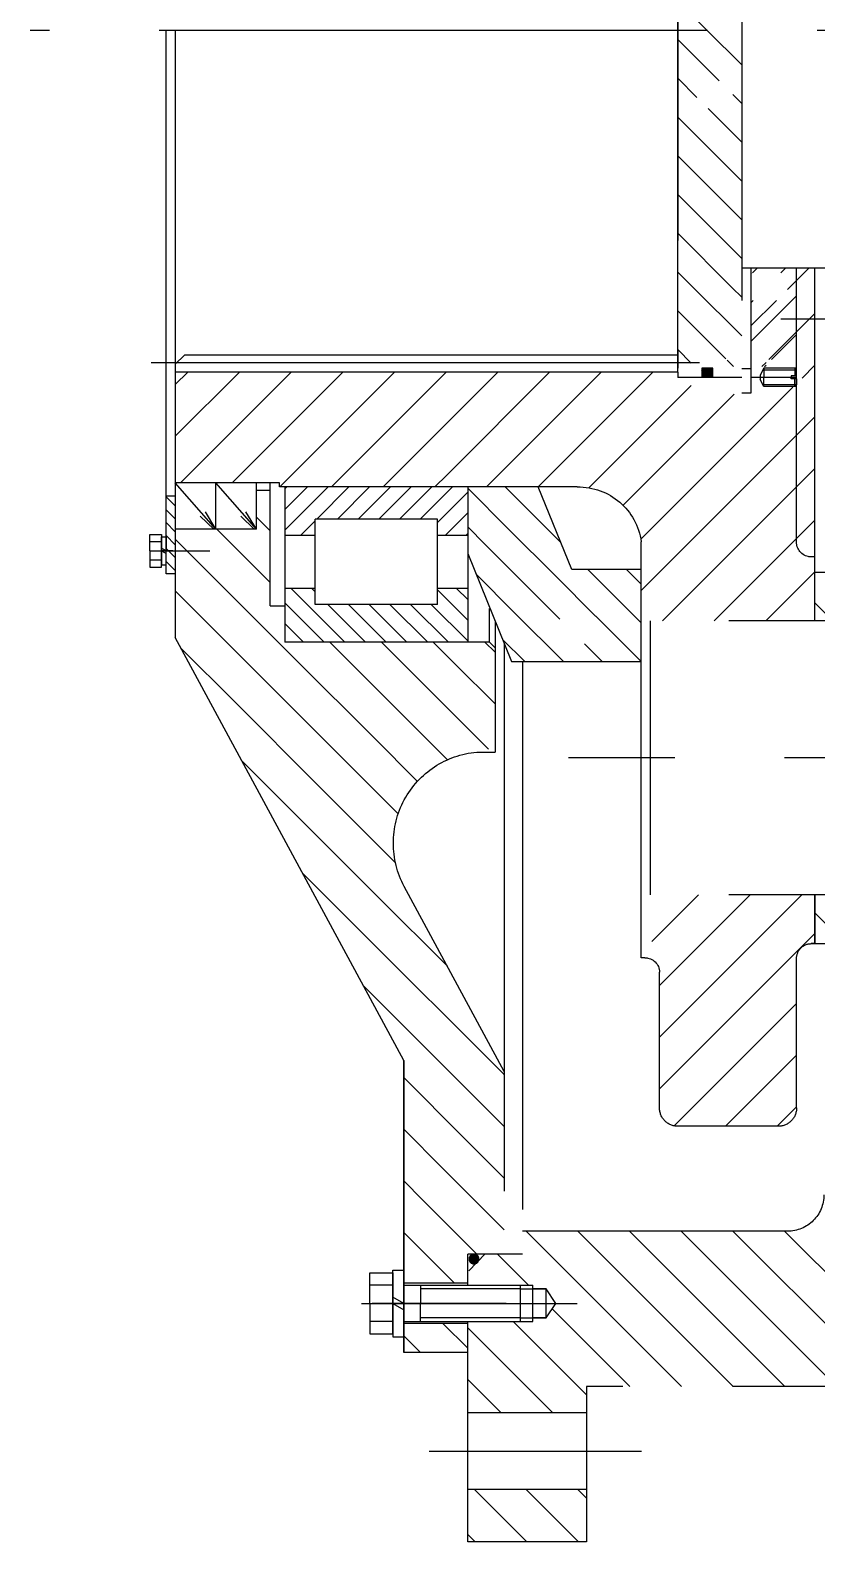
# Model space of a CAD drawing. Header units: millimetres. Extents: x 0 to 12600, y -349 to 8910.
# Drawn here: x 1068 to 1499, y 4585 to 5412 of the extents above; entities that cross this region are included whole.
import ezdxf

# ---------------------------------------------------------------- set-up
doc = ezdxf.new("R2010")
doc.units = ezdxf.units.MM
doc.header["$LTSCALE"] = 300
doc.linetypes.add('G', pattern=[2, 1.25, -0.25, 0.25, -0.25])
doc.linetypes.add('K', pattern=[2.5, 1.25, -0.25, 0.25, -0.25, 0.25, -0.25])
for name, color, linetype in [('01', 7, 'Continuous'), ('05', 142, 'G'), ('07', 6, 'K')]:
    doc.layers.add(name, color=color, linetype=linetype)

# ---------------------------------------------------------------- blocks, each defined once
blk = doc.blocks.new('FDSDSDFG')
at = {"layer": '05', "color": 142, "linetype": 'G', "ltscale": 0.8}
blk.add_line((-2937.48, 14554.18), (-2937.48, 13703.57), dxfattribs=at)
at = {"layer": '07', "color": 6, "linetype": 'K', "ltscale": 0.8}
for p, q in [((-3095.35, 14114.32), (-3095.35, 14701.67)), ((-3335.78, 14536.36), (-3335.78, 13998.06)), ((-3679.98, 14507.96), (-3679.98, 14007.96)), ((-3679.98, 14507.96), (-3679.98, 14007.96)), ((-3410.78, 14505.96), (-3410.78, 14037.96)), ((-3260.78, 14505.96), (-3260.78, 14037.96)), ((-3562.48, 14453.44), (-3562.48, 14116.81)), ((-3437.51, 14132.96), (-3437.51, 14151.88)), ((-3437.51, 14130.96), (-3437.51, 14151.88)), ((-3234.05, 14132.96), (-3234.05, 14151.88)), ((-3234.05, 14132.96), (-3234.05, 14151.88)), ((-3067.63, 14139.96), (-3067.63, 14092.96)), ((-3437.51, 14132.96), (-3410.78, 14132.96)), ((-3410.78, 14132.96), (-3437.51, 14132.96)), ((-3437.51, 14132.96), (-3410.78, 14132.96)), ((-3437.51, 14132.96), (-3437.51, 14130.96)), ((-3260.78, 14132.96), (-3225.75, 14132.96)), ((-3260.78, 14132.96), (-3234.05, 14132.96)), ((-3225.75, 14132.96), (-3225.75, 14130.96)), ((-3225.75, 14132.96), (-3067.63, 14132.96)), ((-3527.48, 14122.96), (-3445.51, 14122.96)), ((-3217.83, 14122.96), (-3067.63, 14122.96)), ((-3131.48, 14122.96), (-3132.48, 14121.96)), ((-3132.48, 14122.96), (-3132.48, 14105.12)), ((-3132.48, 14121.96), (-3128.28, 14121.96)), ((-3128.28, 14122.96), (-3131.48, 14122.96)), ((-3131.48, 14122.96), (-3131.48, 14104.55)), ((-3128.28, 14122.96), (-3128.28, 14119.96)), ((-3128.28, 14119.96), (-3127.48, 14119.96)), ((-3127.48, 14122.96), (-3127.48, 14102.96)), ((-3126.68, 14119.96), (-3127.48, 14119.96)), ((-3126.68, 14122.96), (-3126.68, 14119.96)), ((-3126.68, 14122.96), (-3123.48, 14122.96)), ((-3122.48, 14121.96), (-3126.68, 14121.96)), ((-3123.48, 14122.96), (-3123.48, 14104.55)), ((-3123.48, 14122.96), (-3122.48, 14121.96)), ((-3122.48, 14122.96), (-3122.48, 14105.12)), ((-3594.98, 14117.96), (-3594.98, 13972.96)), ((-3537.48, 14112.96), (-3537.48, 14057.96)), ((-3132.48, 14105.12), (-3127.48, 14105.12)), ((-3132.48, 14105.12), (-3128.73, 14102.96)), ((-3126.23, 14102.96), (-3128.73, 14102.96)), ((-3122.48, 14105.12), (-3127.48, 14105.12)), ((-3127.48, 14103.72), (-3127.48, 14097.96)), ((-3122.48, 14105.12), (-3126.23, 14102.96)), ((-3067.63, 14097.96), (-3136.06, 14097.96)), ((-3136.06, 14097.96), (-3136.06, 14092.96)), ((-3122.88, 14097.96), (-3122.88, 14092.96)), ((-2785.4, 14092.96), (-3136.06, 14092.96)), ((-3127.48, 14092.96), (-3127.48, 14057.96)), ((-3127.48, 14077.12), (-3122.48, 14077.12)), ((-3122.48, 14077.12), (-3122.48, 14071.12)), ((-3122.48, 14071.12), (-3127.48, 14071.12)), ((-3119.48, 14069.78), (-3119.48, 13767.25)), ((-3124.63, 14057.96), (-3127.48, 14057.96)), ((-3124.63, 14057.96), (-3124.63, 13782.96)), ((-3124.63, 14057.96), (-2747.48, 14057.96)), ((-2752.48, 14057.96), (-3122.48, 14057.96)), ((-3115.28, 14057.96), (-3115.28, 13787.96)), ((-3527.48, 14047.96), (-3453.21, 14047.96)), ((-3715.48, 14038.1), (-3715.48, 13921.8)), ((-3445.21, 14039.96), (-3445.21, 14037.96)), ((-3445.21, 14037.96), (-3217.48, 14037.96)), ((-3410.78, 14042.96), (-3260.78, 14042.96)), ((-3283.05, 13967.01), (-3283.05, 14037.96)), ((-3232.63, 14037.96), (-3232.63, 13999.91)), ((-3764.98, 14007.96), (-3764.98, 13942.96)), ((-3679.98, 14007.96), (-3764.98, 14007.96)), ((-3736.38, 14007.96), (-3736.38, 13942.96)), ((-3694.38, 14007.96), (-3694.38, 13942.96)), ((-3187.48, 14002.96), (-3187.48, 13839.96)), ((-3634.46, 13887.39), (-3634.46, 13971.51)), ((-3634.46, 13887.39), (-3634.46, 13971.51)), ((-3283.05, 13972.96), (-3607.48, 13972.96)), ((-3283.05, 13972.96), (-3607.48, 13972.96)), ((-3607.48, 13972.96), (-3607.48, 13942.96)), ((-3607.48, 13972.96), (-3607.48, 13942.96)), ((-3607.48, 13972.96), (-3607.48, 13942.96)), ((-3634.46, 13964.06), (-3634.46, 13891.87)), ((-3634.46, 13964.06), (-3634.46, 13891.87)), ((-3273.09, 13962.96), (-3607.48, 13962.96)), ((-3507.48, 13962.96), (-3406.24, 13908.28)), ((-3634.46, 13958.04), (-3634.46, 13890.66)), ((-3332.66, 13947.96), (-3332.66, 13957.96)), ((-3260.8, 13957.96), (-3332.66, 13957.96)), ((-3275.48, 13957.96), (-3272.48, 13954.96)), ((-3272.48, 13954.96), (-3272.48, 13842.96)), ((-3764.98, 13942.96), (-3644.46, 13942.96)), ((-3661.44, 13942.96), (-3661.44, 13907.96)), ((-3661.44, 13942.96), (-3661.44, 13907.96)), ((-3624.46, 13942.96), (-3607.48, 13942.96)), ((-3187.48, 13942.96), (-3272.48, 13942.96)), ((-3251.85, 13923.07), (-3271.74, 13942.96)), ((-3243.85, 13926.38), (-3260.43, 13942.96)), ((-3242.98, 13936.82), (-3249.11, 13942.96)), ((-3242.98, 13942.96), (-3242.98, 13926.38)), ((-3213.98, 13942.96), (-3213.98, 13926.38)), ((-3213.98, 13930.71), (-3201.72, 13942.96)), ((-3213.98, 13942.02), (-3213.04, 13942.96)), ((-3206.99, 13926.38), (-3190.41, 13942.96)), ((-3251.85, 13911.75), (-3272.48, 13932.38)), ((-3205.11, 13916.95), (-3187.48, 13934.58)), ((-3251.85, 13900.44), (-3272.48, 13921.07)), ((-3251.85, 13926.38), (-3251.85, 13859.53)), ((-3251.85, 13926.38), (-3205.11, 13926.38)), ((-3205.11, 13926.38), (-3205.11, 13859.53)), ((-3205.11, 13905.64), (-3187.48, 13923.26)), ((-3205.11, 13894.32), (-3187.48, 13911.95)), ((-3661.44, 13907.96), (-3501.44, 13907.96)), ((-3501.44, 13907.96), (-3661.44, 13907.96)), ((-3501.44, 13907.96), (-3269.98, 13782.96)), ((-3251.85, 13889.12), (-3272.48, 13909.75)), ((-3251.85, 13877.81), (-3272.48, 13898.44)), ((-3205.11, 13883.01), (-3187.48, 13900.64)), ((-3251.85, 13866.5), (-3272.48, 13887.12)), ((-3205.11, 13871.69), (-3187.48, 13889.32)), ((-3242.98, 13846.31), (-3272.48, 13875.81)), ((-3205.11, 13860.38), (-3187.48, 13878.01)), ((-3250.94, 13842.96), (-3272.48, 13864.5)), ((-3211.21, 13842.96), (-3187.48, 13866.7)), ((-3251.85, 13859.53), (-3205.11, 13859.53)), ((-3242.98, 13857.62), (-3244.89, 13859.53)), ((-3242.98, 13859.53), (-3242.98, 13842.96)), ((-3213.98, 13859.53), (-3213.98, 13842.96)), ((-3213.98, 13851.51), (-3205.95, 13859.53)), ((-3199.9, 13842.96), (-3187.48, 13855.38)), ((-3262.25, 13842.96), (-3272.48, 13853.18)), ((-3187.48, 13842.96), (-3272.48, 13842.96)), ((-3188.59, 13842.96), (-3187.48, 13844.07)), ((-3252.48, 13834.96), (-3185.13, 13834.96)), ((-3189.48, 13834.96), (-3189.48, 13827.36)), ((-3189.48, 13827.96), (-3189.48, 13827.36)), ((-3115.28, 13787.96), (-3120.28, 13782.96)), ((-3119.48, 13792.96), (-3119.48, 13782.96)), ((-3123.73, 13782.96), (-3269.98, 13782.96)), ((-2937.48, 13782.96), (-3269.98, 13782.96)), ((-3234.98, 13782.96), (-3234.98, 13777.96)), ((-3222.48, 13781.58), (-3222.48, 13775.58)), ((-3222.48, 13781.58), (-3222.48, 13775.58)), ((-3192.48, 13782.96), (-3192.48, 13777.96)), ((-3234.98, 13777.96), (-2937.48, 13777.96))]:
    blk.add_line(p, q, dxfattribs=at)
at = {"layer": '07', "color": 6, "linetype": 'K'}
for p, q in [((-3594.98, 14116.42), (-3679.98, 14201.42)), ((-3594.98, 14088.14), (-3679.98, 14173.14)), ((-3594.98, 14059.86), (-3679.98, 14144.86)), ((-3420.59, 14132.96), (-3437.51, 14149.87)), ((-3250.89, 14132.96), (-3260.78, 14142.85)), ((-3516.99, 14047.96), (-3431.99, 14132.96)), ((-3260.78, 14049.62), (-3177.44, 14132.96)), ((-3260.78, 14077.9), (-3205.72, 14132.96)), ((-3260.78, 14106.19), (-3234, 14132.96)), ((-3244.15, 14037.96), (-3149.15, 14132.96)), ((-3127.87, 14125.96), (-3120.87, 14132.96)), ((-3117.75, 14107.79), (-3092.58, 14132.96)), ((-3079.28, 14117.98), (-3067.63, 14129.63)), ((-3537.48, 14084.04), (-3498.56, 14122.96)), ((-3537.48, 14112.33), (-3526.85, 14122.96)), ((-3537.28, 14055.96), (-3470.28, 14122.96)), ((-3488.71, 14047.96), (-3410.78, 14125.89)), ((-3216.08, 14037.74), (-3132.92, 14120.91)), ((-3117.75, 14109.26), (-3104.04, 14122.96)), ((-3107.83, 14097.96), (-3082.83, 14122.96)), ((-3594.98, 14031.57), (-3679.98, 14116.57)), ((-3099.3, 14097.96), (-3085.36, 14111.9)), ((-3070.19, 14114.39), (-3067.63, 14116.95)), ((-3121.55, 14105.45), (-3120.74, 14106.26)), ((-3121.55, 14103.99), (-3119.28, 14106.26)), ((-3460.43, 14047.96), (-3410.78, 14097.61)), ((-3086.62, 14097.96), (-3085.36, 14099.22)), ((-3071.01, 14097.96), (-3070.68, 14098.29)), ((-3070.19, 14098.79), (-3067.63, 14101.35)), ((-3594.98, 14003.29), (-3679.98, 14088.29)), ((-3197.51, 14028.03), (-3136.72, 14088.82)), ((-3118.1, 14085.02), (-3121.55, 14088.48)), ((-3078.64, 14066.78), (-3104.82, 14092.96)), ((-3078.45, 14087.8), (-3083.61, 14092.96)), ((-3048.61, 14057.96), (-3078.45, 14087.8)), ((-3027.39, 14057.96), (-3062.39, 14092.96)), ((-3006.18, 14057.96), (-3041.18, 14092.96)), ((-2984.97, 14057.96), (-3019.97, 14092.96)), ((-2980.3, 14074.5), (-2998.75, 14092.96)), ((-2972.67, 14088.08), (-2977.54, 14092.96)), ((-2937.48, 14074.11), (-2956.33, 14092.96)), ((-3127.48, 14072.23), (-3122.58, 14077.12)), ((-3127.48, 14072.37), (-3122.73, 14077.12)), ((-3127.48, 14072.51), (-3122.87, 14077.12)), ((-3127.48, 14072.66), (-3123.01, 14077.12)), ((-3127.48, 14072.8), (-3123.15, 14077.12)), ((-3127.48, 14072.94), (-3123.29, 14077.12)), ((-3127.48, 14073.08), (-3123.43, 14077.12)), ((-3127.48, 14073.22), (-3123.57, 14077.12)), ((-3127.48, 14073.36), (-3123.72, 14077.12)), ((-3127.48, 14073.5), (-3123.86, 14077.12)), ((-3127.48, 14073.65), (-3124, 14077.12)), ((-3127.48, 14073.79), (-3124.14, 14077.12)), ((-3127.48, 14073.93), (-3124.28, 14077.12)), ((-3127.48, 14074.07), (-3124.42, 14077.12)), ((-3127.48, 14074.21), (-3124.56, 14077.12)), ((-3127.48, 14074.35), (-3124.71, 14077.12)), ((-3127.48, 14074.49), (-3124.85, 14077.12)), ((-3127.48, 14074.64), (-3124.99, 14077.12)), ((-3127.48, 14074.78), (-3125.13, 14077.12)), ((-3127.48, 14074.92), (-3125.27, 14077.12)), ((-3127.48, 14075.06), (-3125.41, 14077.12)), ((-3127.48, 14075.2), (-3125.55, 14077.12)), ((-3127.48, 14075.34), (-3125.7, 14077.12)), ((-3127.48, 14075.48), (-3125.84, 14077.12)), ((-3127.48, 14075.63), (-3125.98, 14077.12)), ((-3127.48, 14075.77), (-3126.12, 14077.12)), ((-3127.48, 14075.91), (-3126.26, 14077.12)), ((-3127.48, 14076.05), (-3126.4, 14077.12)), ((-3127.48, 14076.19), (-3126.54, 14077.12)), ((-3127.48, 14076.33), (-3126.69, 14077.12)), ((-3127.48, 14076.47), (-3126.83, 14077.12)), ((-3127.48, 14076.62), (-3126.97, 14077.12)), ((-3127.48, 14076.76), (-3127.11, 14077.12)), ((-3127.48, 14076.9), (-3127.25, 14077.12)), ((-3127.48, 14077.04), (-3127.39, 14077.12)), ((-3127.48, 14072.09), (-3122.48, 14077.09)), ((-3127.48, 14071.95), (-3122.48, 14076.95)), ((-3127.48, 14071.81), (-3122.48, 14076.81)), ((-3127.48, 14071.67), (-3122.48, 14076.67)), ((-3091.03, 14057.96), (-3117.36, 14084.28)), ((-2942.54, 14057.96), (-2965.13, 14080.55)), ((-3436.35, 14043.75), (-3410.78, 14069.32)), ((-3127.48, 14071.52), (-3122.48, 14076.52)), ((-3127.48, 14071.38), (-3122.48, 14076.38)), ((-3127.48, 14071.24), (-3122.48, 14076.24)), ((-3127.45, 14071.12), (-3122.48, 14076.1)), ((-3127.31, 14071.12), (-3122.48, 14075.96)), ((-3127.17, 14071.12), (-3122.48, 14075.82)), ((-3127.03, 14071.12), (-3122.48, 14075.68)), ((-3126.89, 14071.12), (-3122.48, 14075.53)), ((-3126.75, 14071.12), (-3122.48, 14075.39)), ((-3126.6, 14071.12), (-3122.48, 14075.25)), ((-3126.46, 14071.12), (-3122.48, 14075.11)), ((-3126.32, 14071.12), (-3122.48, 14074.97)), ((-3126.18, 14071.12), (-3122.48, 14074.83)), ((-3126.04, 14071.12), (-3122.48, 14074.69)), ((-3125.9, 14071.12), (-3122.48, 14074.54)), ((-3125.76, 14071.12), (-3122.48, 14074.4)), ((-3125.61, 14071.12), (-3122.48, 14074.26)), ((-3125.47, 14071.12), (-3122.48, 14074.12)), ((-3125.33, 14071.12), (-3122.48, 14073.98)), ((-3125.19, 14071.12), (-3122.48, 14073.84)), ((-3125.05, 14071.12), (-3122.48, 14073.7)), ((-3124.91, 14071.12), (-3122.48, 14073.55)), ((-3124.77, 14071.12), (-3122.48, 14073.41)), ((-3124.62, 14071.12), (-3122.48, 14073.27)), ((-3124.48, 14071.12), (-3122.48, 14073.13)), ((-3124.34, 14071.12), (-3122.48, 14072.99)), ((-3124.2, 14071.12), (-3122.48, 14072.85)), ((-3124.06, 14071.12), (-3122.48, 14072.71)), ((-3123.92, 14071.12), (-3122.48, 14072.56)), ((-3123.78, 14071.12), (-3122.48, 14072.42)), ((-3123.63, 14071.12), (-3122.48, 14072.28)), ((-3123.49, 14071.12), (-3122.48, 14072.14)), ((-3123.35, 14071.12), (-3122.48, 14072)), ((-3123.21, 14071.12), (-3122.48, 14071.86)), ((-3123.07, 14071.12), (-3122.48, 14071.72)), ((-3122.93, 14071.12), (-3122.48, 14071.57)), ((-3122.79, 14071.12), (-3122.48, 14071.43)), ((-3122.64, 14071.12), (-3122.48, 14071.29)), ((-3122.5, 14071.12), (-3122.48, 14071.15)), ((-2963.75, 14057.96), (-2974.19, 14068.39)), ((-2921.33, 14057.96), (-2937.48, 14074.11)), ((-3175.79, 14021.47), (-3131.93, 14065.33)), ((-3112.25, 14057.96), (-3119.62, 14065.33)), ((-3069.82, 14057.96), (-3078.64, 14066.78)), ((-3594.98, 13975), (-3679.98, 14060)), ((-3145.04, 14023.93), (-3124.63, 14044.35)), ((-3258.27, 14013.06), (-3283.05, 14037.84)), ((-3232.63, 14008.64), (-3261.95, 14037.96)), ((-3232.63, 14029.85), (-3240.74, 14037.96)), ((-3637.45, 13989.19), (-3679.98, 14031.72)), ((-3187.94, 14009.32), (-3175.79, 14021.47)), ((-3187.48, 13981.5), (-3145.04, 14023.93)), ((-3273.37, 14006.95), (-3283.05, 14016.63)), ((-3236.17, 13990.97), (-3258.2, 14012.99)), ((-3162.99, 13977.7), (-3124.63, 14016.06)), ((-3736.38, 13974.98), (-3764.98, 14003.58)), ((-3736.38, 14003.27), (-3741.07, 14007.96)), ((-3644.46, 13967.92), (-3684.5, 14007.96)), ((-3634.46, 13884.89), (-3634.46, 14002.82)), ((-3634.46, 13884.89), (-3634.46, 14002.82)), ((-3256.12, 13968.48), (-3283.05, 13995.42)), ((-3232.63, 13999.91), (-3187.48, 13981.54)), ((-3202.6, 13978.6), (-3217.91, 13993.92)), ((-3647.78, 13942.96), (-3694.38, 13989.55)), ((-3642.46, 13985.86), (-3634.46, 13991.17)), ((-3642.46, 13985.86), (-3642.46, 13978.66)), ((-3642.46, 13971.96), (-3642.46, 13985.86)), ((-3642.46, 13985.86), (-3626.46, 13985.86)), ((-3634.46, 13991.17), (-3626.46, 13985.86)), ((-3626.46, 13985.86), (-3626.46, 13978.91)), ((-3626.46, 13971.96), (-3626.46, 13985.86)), ((-3246.15, 13979.73), (-3259.79, 13993.37)), ((-3210.76, 13965.55), (-3236.17, 13990.97)), ((-3180.94, 13931.47), (-3124.63, 13987.78)), ((-3644.46, 13971.96), (-3644.46, 13978.66)), ((-3644.46, 13978.66), (-3624.46, 13978.66)), ((-3624.46, 13971.96), (-3624.46, 13978.66)), ((-3218.92, 13952.5), (-3246.15, 13979.73)), ((-3187.48, 13963.48), (-3202.6, 13978.6)), ((-3187.48, 13953.21), (-3162.99, 13977.7)), ((-3736.38, 13946.7), (-3764.98, 13975.3)), ((-3644.46, 13907.96), (-3644.46, 13971.96)), ((-3644.46, 13971.96), (-3624.46, 13971.96)), ((-3642.46, 13971.96), (-3642.46, 13917.23)), ((-3626.46, 13971.96), (-3626.46, 13917.23)), ((-3607.48, 13959.22), (-3624.46, 13976.2)), ((-3624.46, 13907.96), (-3624.46, 13971.96)), ((-3270.93, 13962.08), (-3283.05, 13974.2)), ((-3676.07, 13942.96), (-3694.38, 13961.27)), ((-3594.13, 13962.96), (-3560.57, 13929.39)), ((-3565.85, 13962.96), (-3543.44, 13940.55)), ((-3537.56, 13962.96), (-3526.31, 13951.7)), ((-3509.28, 13962.96), (-3509.18, 13962.86)), ((-3509.18, 13962.86), (-3428.4, 13882.08)), ((-3223.93, 13942.96), (-3283.05, 13967.01)), ((-3235.16, 13947.53), (-3256.12, 13968.48)), ((-3188.17, 13942.96), (-3210.76, 13965.55)), ((-3331.01, 13954.4), (-3297.95, 13921.33)), ((-3306.29, 13957.96), (-3284.65, 13936.32)), ((-3278, 13957.96), (-3272.48, 13952.43)), ((-3272.48, 13954.96), (-3253.95, 13954.96)), ((-3209.38, 13942.96), (-3218.92, 13952.5)), ((-3187.48, 13896.64), (-3124.63, 13959.49)), ((-3760.92, 13942.96), (-3764.98, 13947.01)), ((-3634.46, 13886.39), (-3634.46, 13945.51)), ((-3607.31, 13952.45), (-3616.71, 13943.6)), ((-3610.02, 13943.73), (-3612.8, 13946.52)), ((-3610.16, 13943.73), (-3612.8, 13946.38)), ((-3610.31, 13943.74), (-3612.8, 13946.23)), ((-3609.89, 13943.74), (-3612.79, 13946.65)), ((-3609.76, 13943.76), (-3612.78, 13946.78)), ((-3610.46, 13943.75), (-3612.78, 13946.08)), ((-3609.64, 13943.78), (-3612.76, 13946.9)), ((-3610.63, 13943.78), (-3612.76, 13945.91)), ((-3609.52, 13943.8), (-3612.73, 13947.02)), ((-3610.81, 13943.82), (-3612.72, 13945.73)), ((-3609.41, 13943.83), (-3612.7, 13947.13)), ((-3609.3, 13943.86), (-3612.67, 13947.24)), ((-3611.02, 13943.88), (-3612.65, 13945.52)), ((-3609.2, 13943.9), (-3612.64, 13947.34)), ((-3609.1, 13943.94), (-3612.59, 13947.44)), ((-3611.26, 13943.98), (-3612.56, 13945.28)), ((-3609, 13943.98), (-3612.54, 13947.53)), ((-3608.9, 13944.03), (-3612.47, 13947.6)), ((-3608.81, 13944.08), (-3612.39, 13947.67)), ((-3611.57, 13944.15), (-3612.39, 13944.97)), ((-3608.72, 13944.13), (-3612.32, 13947.74)), ((-3608.64, 13944.19), (-3612.25, 13947.8)), ((-3608.55, 13944.24), (-3612.18, 13947.87)), ((-3608.47, 13944.3), (-3612.1, 13947.94)), ((-3608.4, 13944.37), (-3612.03, 13948.01)), ((-3608.32, 13944.43), (-3611.96, 13948.08)), ((-3608.25, 13944.5), (-3611.88, 13948.15)), ((-3608.18, 13944.58), (-3611.81, 13948.22)), ((-3608.11, 13944.65), (-3611.74, 13948.28)), ((-3608.05, 13944.73), (-3611.67, 13948.35)), ((-3607.98, 13944.81), (-3611.59, 13948.42)), ((-3607.93, 13944.89), (-3611.52, 13948.49)), ((-3607.87, 13944.97), (-3611.45, 13948.56)), ((-3607.82, 13945.06), (-3611.37, 13948.63)), ((-3607.77, 13945.15), (-3611.3, 13948.7)), ((-3607.72, 13945.25), (-3611.23, 13948.76)), ((-3607.67, 13945.34), (-3611.16, 13948.83)), ((-3607.63, 13945.44), (-3611.08, 13948.9)), ((-3607.6, 13945.55), (-3610.98, 13948.94)), ((-3607.56, 13945.66), (-3610.87, 13948.97)), ((-3607.53, 13945.77), (-3610.76, 13949)), ((-3607.51, 13945.88), (-3610.65, 13949.03)), ((-3607.48, 13946), (-3610.53, 13949.05)), ((-3607.47, 13946.13), (-3610.4, 13949.07)), ((-3607.46, 13946.26), (-3610.27, 13949.08)), ((-3607.45, 13946.4), (-3610.13, 13949.08)), ((-3607.46, 13946.54), (-3609.99, 13949.08)), ((-3607.47, 13946.7), (-3609.83, 13949.06)), ((-3607.49, 13946.86), (-3609.67, 13949.04)), ((-3607.53, 13947.04), (-3609.49, 13949)), ((-3607.59, 13947.24), (-3609.29, 13948.95)), ((-3607.67, 13947.47), (-3609.06, 13948.86)), ((-3607.82, 13947.76), (-3608.78, 13948.71)), ((-3607.48, 13948.02), (-3577.69, 13918.24)), ((-3526.31, 13951.7), (-3460.4, 13885.8)), ((-3658.98, 13942.96), (-3645.46, 13929.43)), ((-3645.46, 13942.96), (-3645.46, 13907.96)), ((-3623.46, 13942.96), (-3623.46, 13907.96)), ((-3543.44, 13940.55), (-3510.85, 13907.96)), ((-3284.65, 13936.32), (-3272.48, 13924.15)), ((-3623.46, 13935.72), (-3595.7, 13907.96)), ((-3560.57, 13929.39), (-3539.13, 13907.96)), ((-3449.9, 13931.86), (-3412.17, 13894.13)), ((-3336.81, 13931.91), (-3311.24, 13906.34)), ((-3187.48, 13924.93), (-3180.94, 13931.47)), ((-3187.48, 13868.36), (-3124.63, 13931.21)), ((-3297.95, 13921.33), (-3272.48, 13895.86)), ((-3661.44, 13917.13), (-3652.27, 13907.96)), ((-3644.46, 13917.23), (-3634.46, 13917.23)), ((-3624.46, 13917.23), (-3634.46, 13917.23)), ((-3577.69, 13918.24), (-3567.42, 13907.96)), ((-3348.65, 13915.46), (-3324.54, 13891.35)), ((-3652.71, 13907.96), (-3634.46, 13907.96)), ((-3652.71, 13901.96), (-3652.71, 13907.96)), ((-3634.46, 13901.96), (-3637.92, 13907.96)), ((-3634.46, 13899.86), (-3634.46, 13910.05)), ((-3616.21, 13907.96), (-3634.46, 13907.96)), ((-3634.46, 13907.96), (-3630.99, 13901.96)), ((-3616.21, 13901.96), (-3616.21, 13907.96)), ((-3393.19, 13903.44), (-3351.13, 13861.38)), ((-3366.4, 13904.93), (-3337.83, 13876.37)), ((-3311.24, 13906.34), (-3272.48, 13867.58)), ((-3187.48, 13840.07), (-3124.63, 13902.92)), ((-3634.46, 13901.96), (-3652.71, 13901.96)), ((-3651.22, 13889.46), (-3651.22, 13901.96)), ((-3651.22, 13901.96), (-3634.46, 13901.96)), ((-3644.46, 13901.96), (-3644.46, 13889.46)), ((-3617.69, 13901.96), (-3634.46, 13901.96)), ((-3634.46, 13901.96), (-3616.21, 13901.96)), ((-3624.46, 13901.96), (-3624.46, 13889.46)), ((-3617.69, 13889.46), (-3617.69, 13901.96)), ((-3634.46, 13889.46), (-3651.22, 13889.46)), ((-3634.46, 13889.46), (-3617.69, 13889.46)), ((-3412.17, 13894.13), (-3364.42, 13846.39)), ((-3324.54, 13891.35), (-3283.08, 13849.9)), ((-3428.4, 13882.08), (-3398.91, 13852.59)), ((-3337.83, 13876.37), (-3293.96, 13832.49)), ((-3185.13, 13814.14), (-3124.63, 13874.64)), ((-3351.13, 13861.38), (-3304.84, 13815.09)), ((-3364.42, 13846.39), (-3337.41, 13819.38)), ((-3283.08, 13849.9), (-3232.31, 13799.13)), ((-3185.13, 13785.86), (-3124.63, 13846.36)), ((-3252.48, 13834.96), (-3252.48, 13842.96)), ((-3187.48, 13839.96), (-3185.13, 13839.96)), ((-3185.13, 13839.96), (-3185.13, 13782.96)), ((-3293.96, 13832.49), (-3244.43, 13782.96)), ((-3239.86, 13834.96), (-3224.4, 13819.5)), ((-3211.57, 13834.96), (-3203.97, 13827.36)), ((-3210.53, 13827.36), (-3185.13, 13827.36)), ((-3210.53, 13827.36), (-3210.53, 13805.16)), ((-3210.53, 13827.36), (-3185.13, 13827.36)), ((-3210.53, 13827.36), (-3201.08, 13821.6)), ((-3210.53, 13827.36), (-3185.13, 13805.16)), ((-3210.53, 13826.2), (-3203.38, 13818.84)), ((-3304.84, 13815.09), (-3275.92, 13786.17)), ((-3224.4, 13819.5), (-3210.53, 13805.63)), ((-3159.74, 13782.96), (-3124.63, 13818.07)), ((-3210.53, 13805.16), (-3185.13, 13782.96)), ((-3210.53, 13805.16), (-3201.08, 13799.4)), ((-3210.53, 13805.16), (-3210.53, 13782.96)), ((-3210.53, 13805.16), (-3185.13, 13805.16)), ((-3210.53, 13804), (-3203.38, 13796.64)), ((-3232.31, 13799.13), (-3216.14, 13782.96)), ((-3222.48, 13768.89), (-3222.48, 13801.91)), ((-3131.46, 13782.96), (-3124.63, 13789.79)), ((-3228.23, 13777.96), (-3233.23, 13782.96)), ((-3222.48, 13779.28), (-3226.16, 13782.96)), ((-3222.48, 13773.26), (-3222.48, 13780.05)), ((-3221.16, 13777.96), (-3222.48, 13779.28)), ((-3214.08, 13777.96), (-3219.08, 13782.96)), ((-3207.01, 13777.96), (-3212.01, 13782.96)), ((-3199.94, 13777.96), (-3204.94, 13782.96)), ((-3192.87, 13777.96), (-3197.87, 13782.96)), ((-3231.36, 13768.96), (-3231.36, 13775.36)), ((-3231.36, 13775.36), (-3222.48, 13775.36)), ((-3230.18, 13777.96), (-3222.48, 13777.96)), ((-3230.18, 13775.36), (-3230.18, 13777.96)), ((-3222.48, 13775.36), (-3230.18, 13775.36)), ((-3227.48, 13775.36), (-3227.48, 13768.96)), ((-3222.48, 13775.36), (-3223.98, 13777.96)), ((-3214.78, 13777.96), (-3222.48, 13777.96)), ((-3222.48, 13777.96), (-3220.98, 13775.36)), ((-3213.59, 13775.36), (-3222.48, 13775.36)), ((-3222.48, 13775.36), (-3214.78, 13775.36)), ((-3217.48, 13775.36), (-3217.48, 13768.96)), ((-3214.78, 13775.36), (-3214.78, 13777.96)), ((-3213.59, 13768.96), (-3213.59, 13775.36)), ((-3222.48, 13768.96), (-3231.36, 13768.96)), ((-3222.48, 13768.96), (-3213.59, 13768.96))]:
    blk.add_line(p, q, dxfattribs=at)
blk.add_circle((-3610.13, 13946.41), 2.68, dxfattribs=at)
at = {"layer": '07', "color": 6, "linetype": 'K', "ltscale": 0.8}
for centre, radius, start, end in [((-3574.98, 14117.96), 20, 90, 180), ((-3445.51, 14130.96), 8, 270, 0), ((-3217.75, 14130.96), 8, 180, 269.40281), ((-3527.48, 14112.96), 10, 90, 180), ((-3527.48, 14057.96), 10, 180, 270), ((-3453.21, 14039.96), 8, 0, 90), ((-3222.09, 14003.64), 34.62, 358.86512, 82.33747), ((-3382.48, 13952.28), 50, 241.62883, 355.04409)]:
    blk.add_arc(centre, radius, start, end, dxfattribs=at)

msp = doc.modelspace()

# ---------------------------------------------------------------- block references
at = {"layer": '01', "xscale": -1, "rotation": 270}
msp.add_blockref('FDSDSDFG', (-12635.09, 8349.81), dxfattribs=at)

doc.saveas('drawing.dxf')
